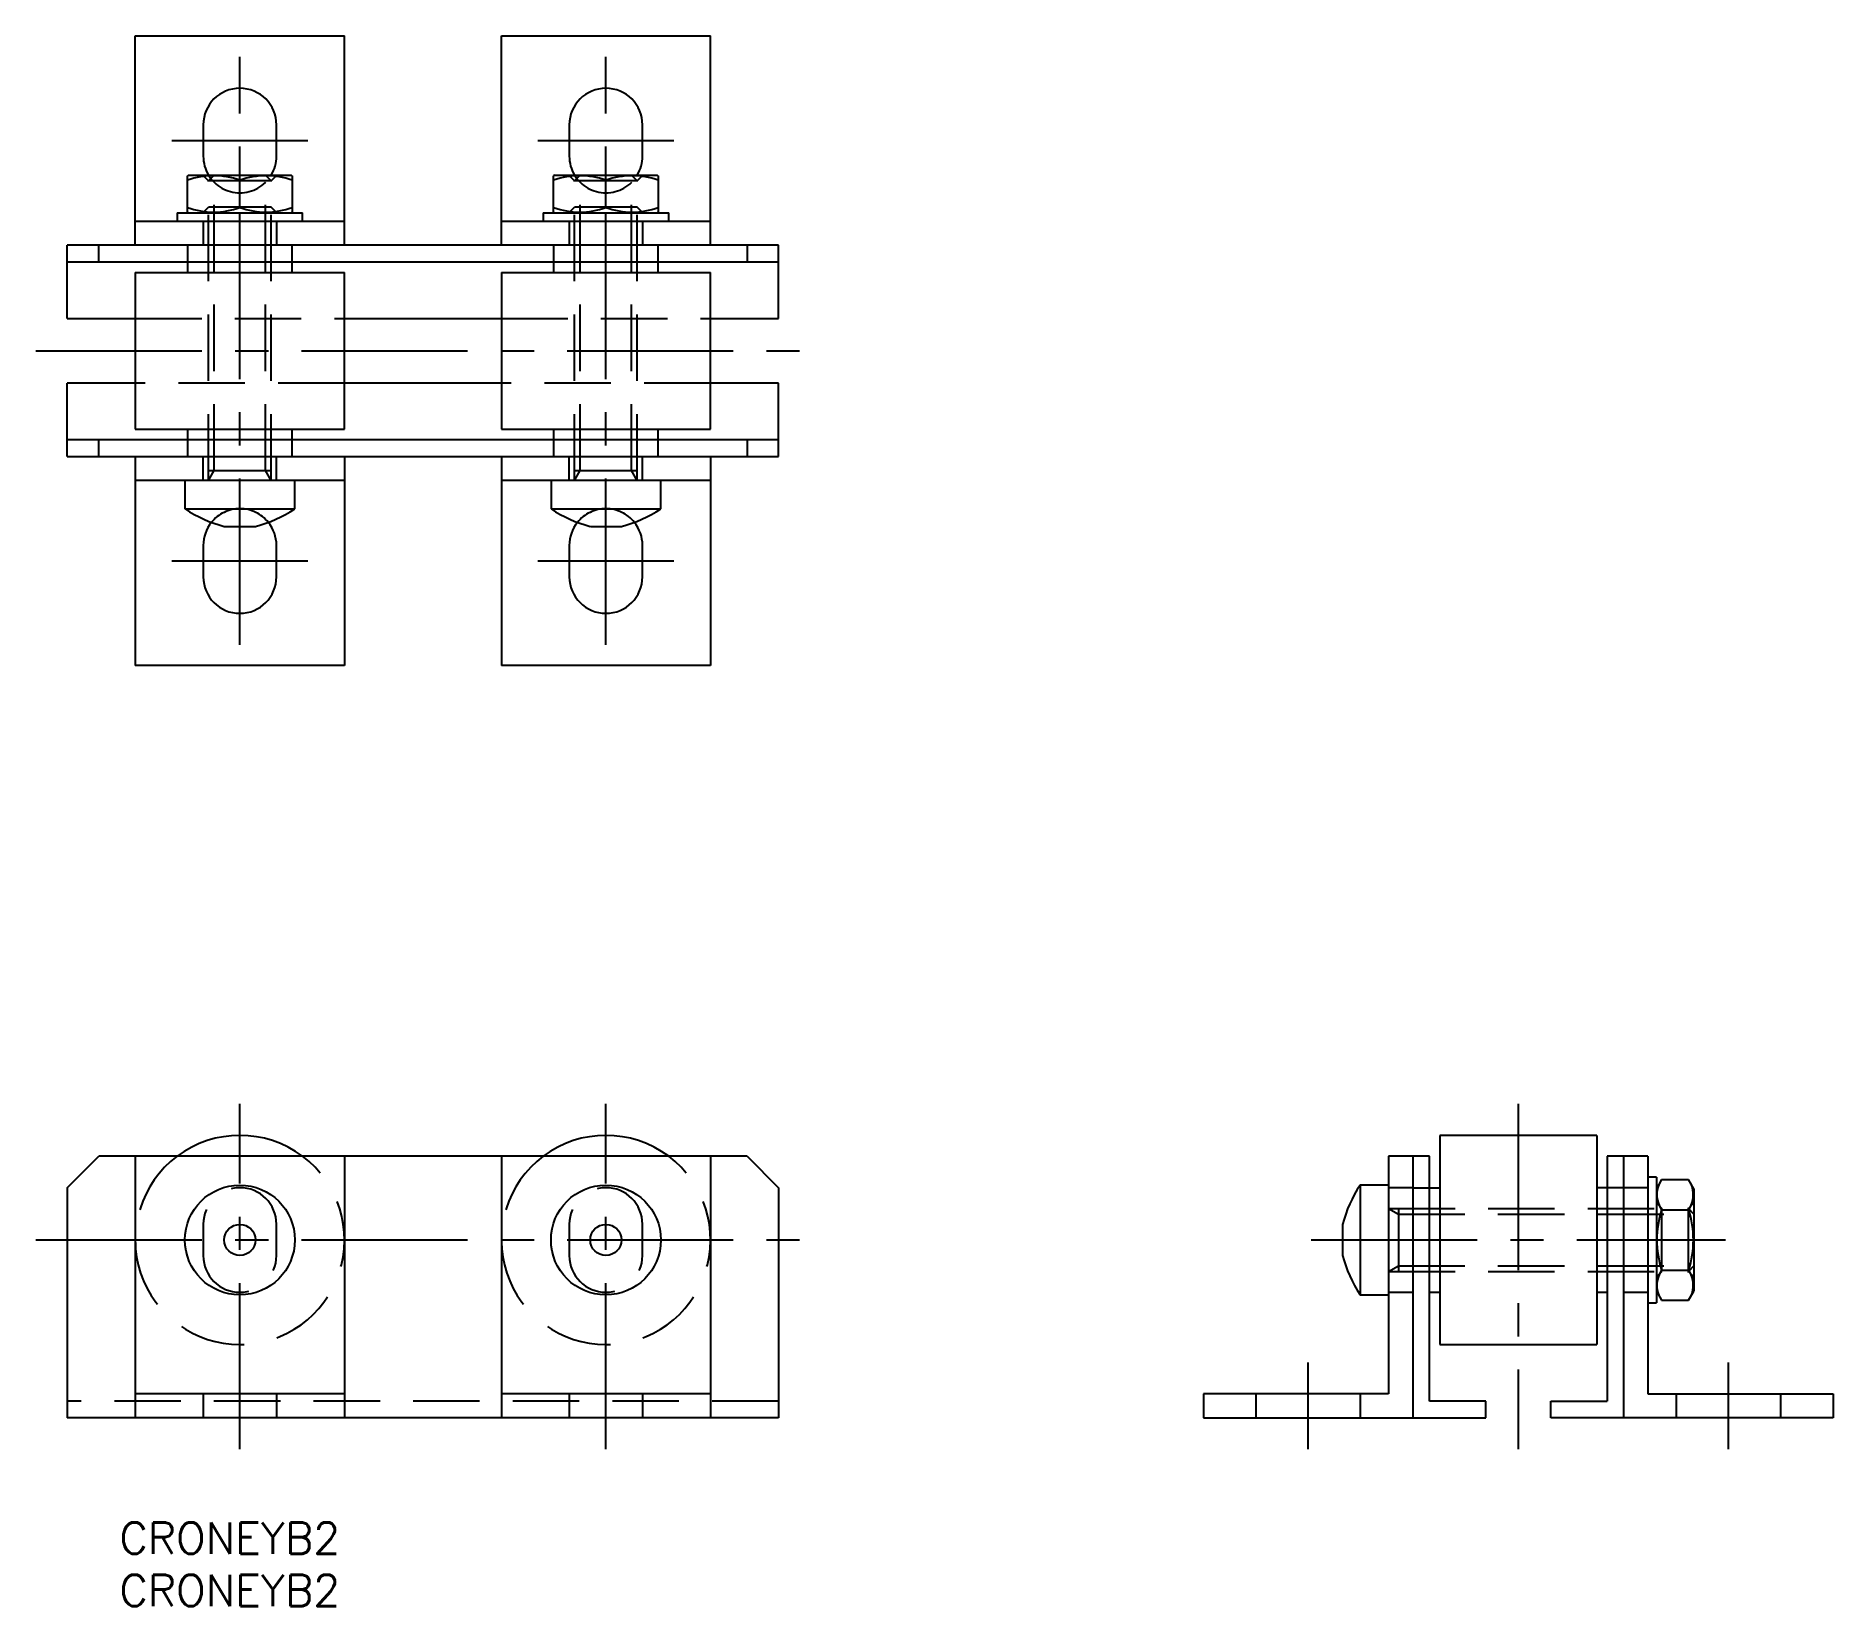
# Model space of a CAD drawing. Extents: x -3 to 169, y -8 to 142.
import ezdxf

# ---------------------------------------------------------------- set-up
doc = ezdxf.new("R2010")
doc.units = 0
doc.header["$LTSCALE"] = 0.5
doc.linetypes.add('CENTER', pattern=[50.8, 31.75, -6.35, 6.35, -6.35])
doc.linetypes.add('DASHED', pattern=[19.05, 12.7, -6.35])
for name, color, linetype in [('MSM_CENTER', 1, 'CENTER'), ('MSM_CONTINUOUS', 7, 'CONTINUOUS'), ('MSM_DASHED', 4, 'DASHED'), ('MSM_PART_NUMBER', 7, 'CONTINUOUS')]:
    doc.layers.add(name, color=color, linetype=linetype)
doc.styles.get("Standard").update_dxf_attribs({"font": 'txt.shx', "height": 3, "bigfont": 'bigfont.shx'})

# ---------------------------------------------------------------- blocks, each defined once
blk = doc.blocks.new('*U44')
at = {"layer": 'MSM_PART_NUMBER'}
blk.add_text('CRONEYB2', height=3, dxfattribs=at).set_placement((5, -3))
blk = doc.blocks.new('*U45')
at = {"layer": 'MSM_PART_NUMBER'}
blk.add_text('CRONEYB2', height=3, dxfattribs=at).set_placement((5, -8))

msp = doc.modelspace()

# ---------------------------------------------------------------- linework, layer by layer
at = {"layer": 'MSM_CENTER'}
for p, q in [((16.5, 83.91), (16.5, 140.11)), ((51.5, 83.91), (51.5, 140.11)), ((10, 132.11), (23, 132.11)), ((45, 132.11), (58, 132.11)), ((-3, 112.01), (71, 112.01)), ((23, 91.91), (10, 91.91)), ((58, 91.91), (45, 91.91)), ((16.5, 7), (16.5, 40)), ((51.5, 7), (51.5, 40)), ((138.74, 40), (138.74, 7)), ((-3, 27), (71, 27)), ((118.94, 27), (158.54, 27)), ((118.64, 7), (118.64, 15.3)), ((158.84, 7), (158.84, 15.3))]:
    msp.add_line(p, q, dxfattribs=at)
at = {"layer": 'MSM_CONTINUOUS'}
for p, q in [((6.5, 122.11), (6.5, 142.11)), ((6.5, 142.11), (26.5, 142.11)), ((26.5, 122.11), (26.5, 142.11)), ((41.5, 122.11), (41.5, 142.11)), ((41.5, 142.11), (61.5, 142.11)), ((61.5, 122.11), (61.5, 142.11)), ((13, 133.61), (13, 130.61)), ((20, 130.61), (20, 133.61)), ((48, 133.61), (48, 130.61)), ((55, 130.61), (55, 133.61)), ((11.6, 128.81), (11.5, 128.75)), ((11.5, 125.27), (11.5, 128.75)), ((11.6, 128.81), (21.4, 128.81)), ((16.5, 125.72), (16.5, 128.31)), ((21.5, 128.75), (21.4, 128.81)), ((21.5, 128.75), (21.5, 125.27)), ((46.6, 128.81), (46.5, 128.75)), ((46.5, 125.27), (46.5, 128.75)), ((46.6, 128.81), (56.4, 128.81)), ((51.5, 125.72), (51.5, 128.31)), ((56.5, 128.75), (56.4, 128.81)), ((56.5, 128.75), (56.5, 125.27)), ((6.5, 124.41), (26.5, 124.41)), ((10.5, 125.21), (10.5, 124.41)), ((10.5, 125.21), (22.5, 125.21)), ((11.5, 125.27), (11.6, 125.21)), ((21.4, 125.21), (21.5, 125.27)), ((22.5, 124.41), (22.5, 125.21)), ((41.5, 124.41), (61.5, 124.41)), ((45.5, 125.21), (45.5, 124.41)), ((45.5, 125.21), (57.5, 125.21)), ((46.5, 125.27), (46.6, 125.21)), ((56.4, 125.21), (56.5, 125.27)), ((57.5, 124.41), (57.5, 125.21)), ((68, 122.11), (0, 122.11)), ((0, 115.11), (0, 122.11)), ((3, 120.51), (3, 122.11)), ((65, 122.11), (65, 120.51)), ((68, 115.11), (68, 122.11)), ((0, 120.51), (68, 120.51)), ((11.5, 120.51), (11.5, 119.51)), ((21.5, 119.51), (21.5, 120.51)), ((46.5, 120.51), (46.5, 119.51)), ((56.5, 119.51), (56.5, 120.51)), ((6.5, 119.51), (6.5, 104.51)), ((6.5, 119.51), (26.5, 119.51)), ((26.5, 104.51), (26.5, 119.51)), ((41.5, 119.51), (41.5, 104.51)), ((41.5, 119.51), (61.5, 119.51)), ((61.5, 104.51), (61.5, 119.51)), ((0, 115.11), (6.5, 115.11)), ((26.5, 115.11), (41.5, 115.11)), ((61.5, 115.11), (68, 115.11)), ((6.5, 108.91), (0, 108.91)), ((0, 101.91), (0, 108.91)), ((41.5, 108.91), (26.5, 108.91)), ((68, 108.91), (61.5, 108.91)), ((68, 101.91), (68, 108.91)), ((68, 103.51), (0, 103.51)), ((3, 101.91), (3, 103.51)), ((6.5, 104.51), (26.5, 104.51)), ((11.5, 104.51), (11.5, 103.51)), ((21.5, 103.51), (21.5, 104.51)), ((41.5, 104.51), (61.5, 104.51)), ((46.5, 104.51), (46.5, 103.51)), ((56.5, 103.51), (56.5, 104.51)), ((65, 103.51), (65, 101.91)), ((0, 101.91), (68, 101.91)), ((6.5, 101.91), (6.5, 81.91)), ((26.5, 101.91), (26.5, 81.91)), ((41.5, 101.91), (41.5, 81.91)), ((61.5, 101.91), (61.5, 81.91)), ((26.5, 99.61), (6.5, 99.61)), ((11.25, 99.61), (11.25, 96.9)), ((21.75, 96.9), (21.75, 99.61)), ((61.5, 99.61), (41.5, 99.61)), ((46.25, 99.61), (46.25, 96.9)), ((56.75, 96.9), (56.75, 99.61)), ((11.25, 96.9), (21.75, 96.9)), ((46.25, 96.9), (56.75, 96.9)), ((15.01, 95.21), (17.99, 95.21)), ((50.01, 95.21), (52.99, 95.21)), ((13, 93.41), (13, 90.41)), ((20, 90.41), (20, 93.41)), ((48, 93.41), (48, 90.41)), ((55, 90.41), (55, 93.41)), ((26.5, 81.91), (6.5, 81.91)), ((61.5, 81.91), (41.5, 81.91)), ((131.24, 37), (131.24, 17)), ((146.24, 37), (131.24, 37)), ((146.24, 37), (146.24, 17)), ((0, 32), (3, 35)), ((65, 35), (3, 35)), ((6.5, 35), (6.5, 10)), ((26.5, 35), (26.5, 10)), ((41.5, 35), (41.5, 10)), ((61.5, 35), (61.5, 10)), ((65, 35), (68, 32)), ((130.24, 35), (126.34, 35)), ((126.34, 35), (126.34, 12.3)), ((128.64, 35), (128.64, 10)), ((130.24, 11.6), (130.24, 35)), ((147.24, 35), (147.24, 11.6)), ((151.14, 35), (147.24, 35)), ((148.84, 10), (148.84, 35)), ((151.14, 35), (151.14, 12.3)), ((151.94, 33), (151.14, 33)), ((151.94, 33), (151.94, 21)), ((152.44, 32.77), (151.94, 31.9)), ((152.44, 32.77), (155.03, 32.77)), ((155.54, 31.9), (155.03, 32.77)), ((0, 32), (0, 10)), ((68, 32), (68, 10)), ((123.63, 32.25), (123.63, 21.75)), ((126.34, 32.25), (123.63, 32.25)), ((128.64, 32), (131.24, 32)), ((148.84, 32), (146.24, 32)), ((155.54, 31.9), (155.54, 22.1)), ((152.44, 29.89), (155.03, 29.89)), ((121.94, 28.49), (121.94, 25.51)), ((152.44, 24.11), (155.03, 24.11)), ((123.63, 21.75), (126.34, 21.75)), ((130.24, 22), (131.24, 22)), ((146.24, 22), (147.24, 22)), ((151.14, 21), (151.94, 21)), ((151.94, 22.1), (152.44, 21.23)), ((152.44, 21.23), (155.03, 21.23)), ((155.03, 21.23), (155.54, 22.1)), ((131.24, 17), (146.24, 17)), ((26.5, 12.3), (6.5, 12.3)), ((61.5, 12.3), (41.5, 12.3)), ((126.34, 12.3), (108.64, 12.3)), ((108.64, 12.3), (108.64, 10)), ((151.14, 12.3), (168.84, 12.3)), ((168.84, 12.3), (168.84, 10)), ((135.64, 11.6), (130.24, 11.6)), ((135.64, 10), (135.64, 11.6)), ((141.84, 11.6), (147.24, 11.6)), ((141.84, 10), (141.84, 11.6)), ((68, 10), (0, 10)), ((108.64, 10), (135.64, 10)), ((168.84, 10), (141.84, 10))]:
    msp.add_line(p, q, dxfattribs=at)
for centre, radius in [((16.5, 27), 5.25), ((51.5, 27), 5.25), ((16.5, 27), 1.49), ((51.5, 27), 1.49)]:
    msp.add_circle(centre, radius, dxfattribs=at)
for centre, radius, start, end in [((16.5, 133.61), 3.5, 0, 180), ((51.5, 133.61), 3.5, 0, 180), ((16.5, 130.61), 3.5, 180, 210.9497), ((16.5, 130.61), 3.5, 329.0503, 0), ((51.5, 130.61), 3.5, 180, 210.9497), ((51.5, 130.61), 3.5, 329.0503, 0), ((14, 121.38), 7.37, 70.1592, 109.8408), ((19, 121.38), 7.37, 70.1592, 109.8408), ((49, 121.38), 7.37, 70.1592, 109.8408), ((54, 121.38), 7.37, 70.1592, 109.8408), ((14, 132.64), 7.37, 250.1592, 289.8408), ((19, 132.64), 7.37, 250.1592, 289.8408), ((49, 132.64), 7.37, 250.1592, 289.8408), ((54, 132.64), 7.37, 250.1592, 289.8408), ((18.04, 106.95), 12.12, 235.9445, 255.5214), ((14.96, 106.95), 12.12, 284.4786, 304.0555), ((53.04, 106.95), 12.12, 235.9445, 255.5214), ((49.96, 106.95), 12.12, 284.4786, 304.0555), ((16.5, 93.41), 3.5, 141.2477, 180), ((16.5, 93.41), 3.5, 0, 38.7523), ((51.5, 93.41), 3.5, 141.2477, 180), ((51.5, 93.41), 3.5, 0, 38.7523), ((16.5, 90.41), 3.5, 180, 0), ((51.5, 90.41), 3.5, 180, 0), ((16.5, 27), 10, 53.1301, 126.8699), ((51.5, 27), 10, 53.1301, 126.8699), ((133.67, 25.46), 12.12, 145.9445, 165.5214), ((154.55, 31.33), 2.56, 154.3574, 214.3573), ((152.92, 31.33), 2.56, 325.6427, 25.6426), ((161.6, 27), 9.61, 162.5124, 197.4876), ((145.87, 27), 9.61, 342.5124, 17.4876), ((133.67, 28.54), 12.12, 194.4786, 214.0555), ((154.55, 22.67), 2.56, 145.6427, 205.6426), ((152.92, 22.67), 2.56, 334.3574, 34.3573)]:
    msp.add_arc(centre, radius, start, end, dxfattribs=at)
at = {"layer": 'MSM_DASHED'}
for p, q in [((12.96, 128.81), (13.5, 128.27)), ((14.04, 128.81), (13.5, 128.27)), ((19.5, 128.27), (13.5, 128.27)), ((13.5, 99.61), (13.5, 128.27)), ((14.04, 100.55), (14.04, 128.81)), ((18.96, 128.81), (19.5, 128.27)), ((18.96, 100.55), (18.96, 128.81)), ((20.04, 128.81), (19.5, 128.27)), ((19.5, 99.61), (19.5, 128.27)), ((47.96, 128.81), (48.5, 128.27)), ((49.04, 128.81), (48.5, 128.27)), ((48.5, 99.61), (48.5, 128.27)), ((54.5, 128.27), (48.5, 128.27)), ((49.04, 100.55), (49.04, 128.81)), ((53.96, 100.55), (53.96, 128.81)), ((53.96, 128.81), (54.5, 128.27)), ((55.04, 128.81), (54.5, 128.27)), ((54.5, 99.61), (54.5, 128.27)), ((12.96, 125.21), (13.5, 125.75)), ((19.5, 125.75), (13.5, 125.75)), ((20.04, 125.21), (19.5, 125.75)), ((47.96, 125.21), (48.5, 125.75)), ((54.5, 125.75), (48.5, 125.75)), ((55.04, 125.21), (54.5, 125.75)), ((13, 124.41), (13, 122.11)), ((20, 124.41), (20, 122.11)), ((48, 124.41), (48, 122.11)), ((55, 124.41), (55, 122.11)), ((11.5, 122.11), (11.5, 120.51)), ((21.5, 120.51), (21.5, 122.11)), ((46.5, 122.11), (46.5, 120.51)), ((56.5, 120.51), (56.5, 122.11)), ((6.5, 115.11), (26.5, 115.11)), ((41.5, 115.11), (61.5, 115.11)), ((26.5, 108.91), (6.5, 108.91)), ((61.5, 108.91), (41.5, 108.91)), ((11.5, 103.51), (11.5, 101.91)), ((21.5, 101.91), (21.5, 103.51)), ((46.5, 103.51), (46.5, 101.91)), ((56.5, 101.91), (56.5, 103.51)), ((13, 99.61), (13, 101.91)), ((20, 99.61), (20, 101.91)), ((48, 99.61), (48, 101.91)), ((55, 99.61), (55, 101.91)), ((13.5, 100.55), (19.5, 100.55)), ((13.5, 99.61), (14.04, 100.55)), ((19.5, 99.61), (18.96, 100.55)), ((48.5, 99.61), (49.04, 100.55)), ((48.5, 100.55), (54.5, 100.55)), ((54.5, 99.61), (53.96, 100.55)), ((128.64, 32), (126.34, 32)), ((151.14, 32), (148.84, 32)), ((126.34, 30), (155, 30)), ((126.34, 30), (127.27, 29.46)), ((127.27, 30), (127.27, 24)), ((127.27, 29.46), (155.54, 29.46)), ((151.94, 30.54), (152.48, 30)), ((152.48, 24), (152.48, 30)), ((155.54, 30.54), (155, 30)), ((155, 24), (155, 30)), ((155.54, 29.46), (155, 30)), ((13, 28.5), (13, 25.5)), ((20, 25.5), (20, 28.5)), ((48, 28.5), (48, 25.5)), ((55, 25.5), (55, 28.5)), ((126.34, 24), (127.27, 24.54)), ((127.27, 24.54), (155.54, 24.54)), ((155.54, 24.54), (155, 24)), ((126.34, 24), (155, 24)), ((151.94, 23.46), (152.48, 24)), ((155.54, 23.46), (155, 24)), ((126.34, 22), (128.64, 22)), ((148.84, 22), (151.14, 22)), ((13, 12.3), (13, 10)), ((20, 12.3), (20, 10)), ((48, 12.3), (48, 10)), ((55, 12.3), (55, 10)), ((113.64, 12.3), (113.64, 10)), ((123.64, 10), (123.64, 12.3)), ((153.84, 12.3), (153.84, 10)), ((163.84, 10), (163.84, 12.3)), ((68, 11.6), (0, 11.6))]:
    msp.add_line(p, q, dxfattribs=at)
for centre, radius, start, end in [((16.5, 130.61), 3.5, 210.9497, 329.0503), ((51.5, 130.61), 3.5, 210.9497, 329.0503), ((16.5, 93.41), 3.5, 38.7523, 141.2477), ((51.5, 93.41), 3.5, 38.7523, 141.2477), ((16.5, 27), 10, 126.8699, 53.1301), ((51.5, 27), 10, 126.8699, 53.1301), ((16.5, 28.5), 3.5, 0, 180), ((51.5, 28.5), 3.5, 0, 180), ((16.5, 25.5), 3.5, 180, 0), ((51.5, 25.5), 3.5, 180, 0)]:
    msp.add_arc(centre, radius, start, end, dxfattribs=at)

# ---------------------------------------------------------------- block references
at = {"layer": 'MSM_CONTINUOUS'}
for name in ['*U44', '*U45']:
    msp.add_blockref(name, (0, 0), dxfattribs=at)

doc.saveas('drawing.dxf')
